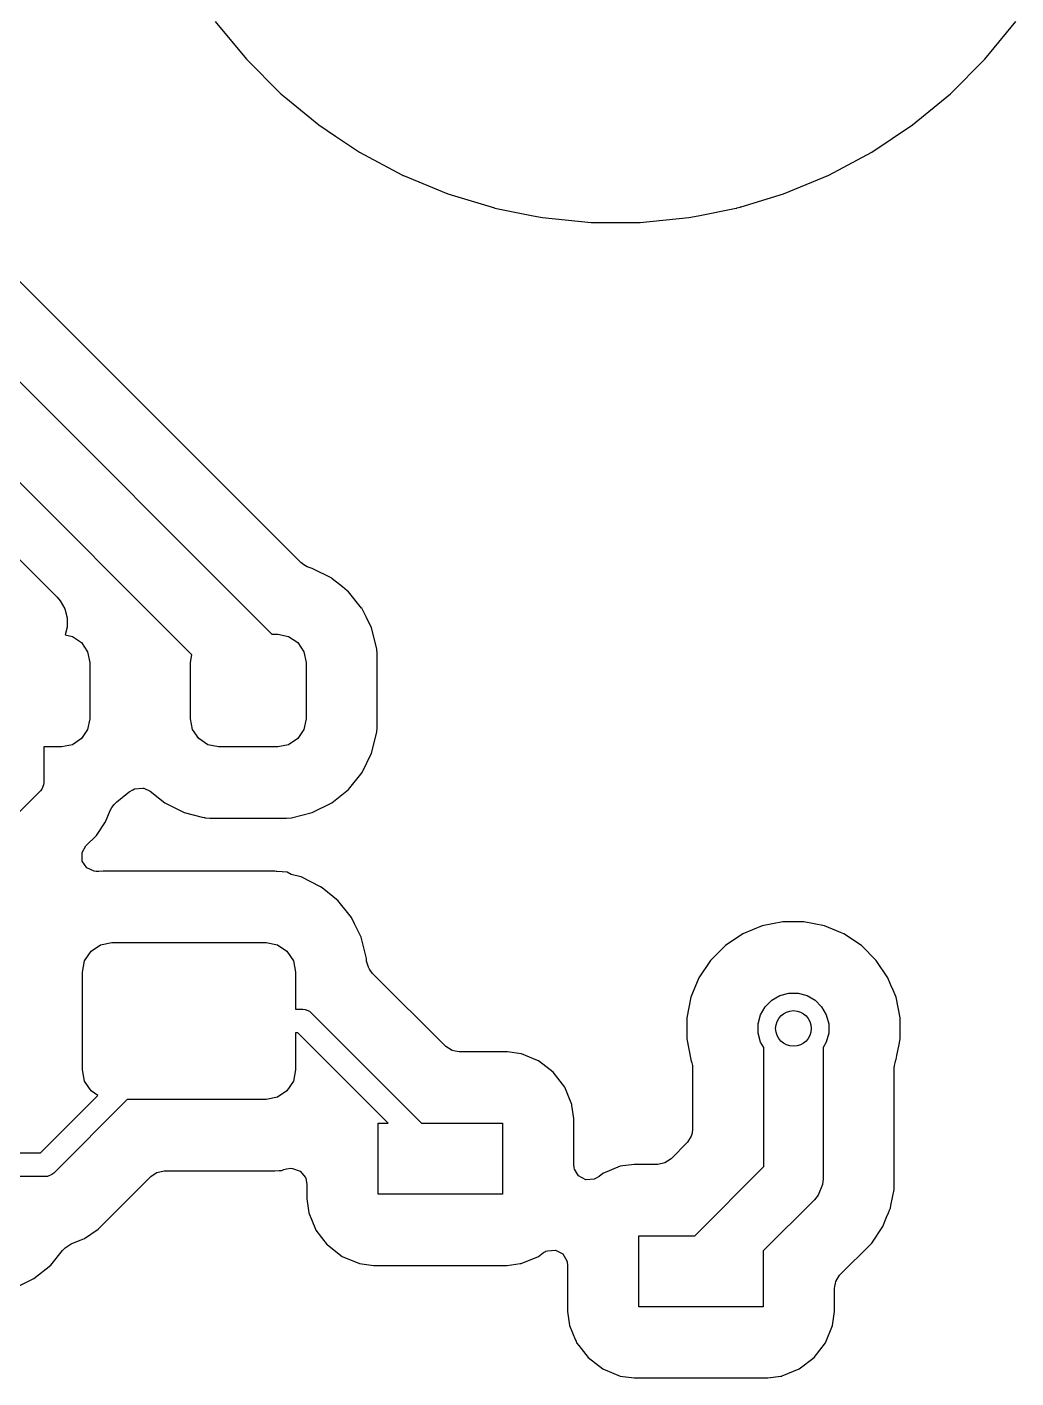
# Model space of a CAD drawing. Header units: inches. Extents: x 1.32 to 5.22, y -7.01 to -1.14.
# Drawn here: x 2.895 to 3.2235, y -5.3523 to -4.9036 of the extents above; entities that cross this region are included whole.
import ezdxf

# ---------------------------------------------------------------- set-up
doc = ezdxf.new("R2010")
doc.units = ezdxf.units.IN
doc.header["$MEASUREMENT"] = 0
doc.layers.add('B.Cu', color=153, linetype='CONTINUOUS', true_color=0x4d7fc4)

msp = doc.modelspace()

# ---------------------------------------------------------------- linework, layer by layer
at = {"layer": 'B.Cu', "linetype": 'CONTINUOUS'}
for p, q in [((2.95756, -4.90178), (2.96787, -4.91434)), ((3.21323, -4.91434), (3.22354, -4.90178)), ((2.96787, -4.91434), (2.97936, -4.92583)), ((3.20174, -4.92583), (3.21323, -4.91434)), ((2.97936, -4.92583), (2.97936, -4.92583)), ((2.97936, -4.92583), (2.97938, -4.92585)), ((2.97938, -4.92585), (2.98098, -4.92716)), ((3.18918, -4.93614), (3.20174, -4.92583)), ((2.98098, -4.92716), (2.99192, -4.93614)), ((2.99192, -4.93614), (2.99745, -4.93984)), ((3.17567, -4.94517), (3.18918, -4.93614)), ((2.99745, -4.93984), (3.00543, -4.94517)), ((3.00543, -4.94517), (3.00546, -4.94518)), ((3.00546, -4.94518), (3.00549, -4.9452)), ((3.00549, -4.9452), (3.01952, -4.9527)), ((3.16134, -4.95283), (3.17567, -4.94517)), ((2.98596, -5.08149), (2.85725, -4.95278)), ((3.01952, -4.9527), (3.01955, -4.95271)), ((3.01955, -4.95271), (3.01955, -4.95272)), ((3.01955, -4.95272), (3.01969, -4.95279)), ((3.01969, -4.95279), (3.01976, -4.95283)), ((3.01976, -4.95283), (3.01976, -4.95283)), ((3.01976, -4.95283), (3.01976, -4.95283)), ((3.01976, -4.95283), (3.01976, -4.95283)), ((3.01976, -4.95283), (3.01976, -4.95283)), ((3.01976, -4.95283), (3.0199, -4.9529)), ((3.0199, -4.9529), (3.02009, -4.95296)), ((3.02009, -4.95296), (3.03477, -4.95904)), ((3.14633, -4.95904), (3.16134, -4.95283)), ((3.03477, -4.95904), (3.05026, -4.96374)), ((3.13229, -4.9633), (3.14633, -4.95904)), ((3.05026, -4.96374), (3.05026, -4.96374)), ((3.05026, -4.96374), (3.05028, -4.96375)), ((3.05028, -4.96375), (3.05032, -4.96376)), ((3.05032, -4.96376), (3.05032, -4.96376)), ((3.05032, -4.96376), (3.05032, -4.96376)), ((3.05032, -4.96376), (3.05032, -4.96376)), ((3.05032, -4.96376), (3.05032, -4.96376)), ((3.05032, -4.96376), (3.05034, -4.96377)), ((3.05034, -4.96377), (3.05039, -4.96378)), ((3.05039, -4.96378), (3.06315, -4.96631)), ((3.06315, -4.96631), (3.06626, -4.96693)), ((3.11485, -4.96693), (3.11795, -4.96631)), ((3.11795, -4.96631), (3.13055, -4.96381)), ((3.13055, -4.96381), (3.13073, -4.96377)), ((3.13055, -4.96381), (3.13055, -4.96381)), ((3.13073, -4.96377), (3.13074, -4.96377)), ((3.13074, -4.96377), (3.13077, -4.96376)), ((3.13077, -4.96376), (3.13078, -4.96376)), ((3.13078, -4.96376), (3.13078, -4.96376)), ((3.13078, -4.96376), (3.13079, -4.96376)), ((3.13079, -4.96376), (3.13085, -4.96374)), ((3.13085, -4.96374), (3.13197, -4.96344)), ((3.13197, -4.96344), (3.13204, -4.96339)), ((3.13204, -4.96339), (3.13229, -4.9633)), ((3.06626, -4.96693), (3.08243, -4.96852)), ((3.08243, -4.96852), (3.08243, -4.96852)), ((3.08243, -4.96852), (3.09868, -4.96852)), ((3.09868, -4.96852), (3.11485, -4.96693)), ((3.09868, -4.96852), (3.09868, -4.96852)), ((2.843, -4.97196), (2.97635, -5.10531)), ((2.94981, -5.11218), (2.82975, -4.99213)), ((2.86268, -5.0507), (2.90501, -5.09303)), ((2.987, -5.08228), (2.98596, -5.08149)), ((2.98812, -5.08292), (2.987, -5.08228)), ((2.98935, -5.0834), (2.98812, -5.08292)), ((2.98979, -5.08351), (2.98935, -5.0834)), ((2.99624, -5.08671), (2.98979, -5.08351)), ((2.98979, -5.08351), (2.98979, -5.08351)), ((2.98979, -5.08351), (2.98979, -5.08351)), ((2.99633, -5.08678), (2.99624, -5.08671)), ((2.99643, -5.08687), (2.99633, -5.08678)), ((2.99633, -5.08678), (2.99633, -5.08678)), ((2.99981, -5.08959), (2.99643, -5.08687)), ((3.00141, -5.09087), (2.99981, -5.08959)), ((2.99981, -5.08959), (2.99981, -5.08959)), ((3.00181, -5.0912), (3.00141, -5.09087)), ((3.00614, -5.09659), (3.00181, -5.0912)), ((3.00181, -5.0912), (3.00181, -5.0912)), ((3.00181, -5.0912), (3.00181, -5.0912)), ((3.00181, -5.0912), (3.00181, -5.0912)), ((2.90501, -5.09303), (2.90602, -5.09419)), ((2.90602, -5.09419), (2.90757, -5.09686)), ((3.00623, -5.09668), (3.00614, -5.09659)), ((3.00635, -5.09684), (3.00623, -5.09668)), ((3.00623, -5.09668), (3.00623, -5.09668)), ((3.00644, -5.09706), (3.00635, -5.09684)), ((2.90757, -5.09686), (2.90836, -5.09984)), ((2.90836, -5.09984), (2.90836, -5.10292)), ((3.00777, -5.09974), (3.00644, -5.09706)), ((3.0095, -5.10322), (3.00777, -5.09974)), ((2.90836, -5.10292), (2.90766, -5.10555)), ((2.90766, -5.10555), (2.91007, -5.10603)), ((2.97635, -5.10531), (2.97835, -5.10531)), ((2.97835, -5.10531), (2.98192, -5.10603)), ((3.01123, -5.11019), (3.0095, -5.10322)), ((2.91007, -5.10603), (2.91311, -5.10805)), ((2.91311, -5.10805), (2.91513, -5.11109)), ((2.98192, -5.10603), (2.98496, -5.10805)), ((2.98496, -5.10805), (2.98699, -5.11109)), ((3.01134, -5.1118), (3.01123, -5.11019)), ((2.91513, -5.11109), (2.91585, -5.11467)), ((2.91585, -5.11467), (2.91585, -5.13337)), ((2.94931, -5.11467), (2.94981, -5.11218)), ((2.94931, -5.13337), (2.94931, -5.11467)), ((2.98699, -5.11109), (2.9877, -5.11467)), ((2.9877, -5.11467), (2.9877, -5.13337)), ((3.01134, -5.13623), (3.01134, -5.1118)), ((2.91513, -5.13694), (2.91311, -5.13998)), ((2.91585, -5.13337), (2.91513, -5.13694)), ((2.95002, -5.13694), (2.94931, -5.13337)), ((2.95205, -5.13998), (2.95002, -5.13694)), ((2.98699, -5.13694), (2.98496, -5.13998)), ((2.9877, -5.13337), (2.98699, -5.13694)), ((3.01123, -5.13785), (3.01134, -5.13623)), ((2.91311, -5.13998), (2.91007, -5.142)), ((2.95508, -5.142), (2.95205, -5.13998)), ((2.98496, -5.13998), (2.98192, -5.142)), ((3.0095, -5.14481), (3.01123, -5.13785)), ((2.9065, -5.14272), (2.90059, -5.14272)), ((2.90059, -5.14272), (2.90059, -5.15453)), ((2.91007, -5.142), (2.9065, -5.14272)), ((2.95866, -5.14272), (2.95508, -5.142)), ((2.97835, -5.14272), (2.95866, -5.14272)), ((2.98192, -5.142), (2.97835, -5.14272)), ((3.00631, -5.15124), (3.0095, -5.14481)), ((2.90059, -5.15453), (2.90051, -5.1553)), ((3.00181, -5.15683), (3.00631, -5.15124)), ((2.89944, -5.15731), (2.85465, -5.20209)), ((2.89993, -5.15671), (2.89944, -5.15731)), ((2.90051, -5.1553), (2.89993, -5.15671)), ((2.9248, -5.16098), (2.92897, -5.15763)), ((2.92897, -5.15763), (2.93017, -5.15692)), ((2.93017, -5.15692), (2.93074, -5.15669)), ((2.93074, -5.15669), (2.93347, -5.15639)), ((2.93347, -5.15639), (2.93377, -5.15645)), ((2.93377, -5.15645), (2.93596, -5.15745)), ((2.93596, -5.15745), (2.94079, -5.16133)), ((2.99622, -5.16133), (3.00181, -5.15683)), ((2.92109, -5.16759), (2.92263, -5.16387)), ((2.92263, -5.16387), (2.92324, -5.16281)), ((2.92324, -5.16281), (2.92395, -5.16186)), ((2.92395, -5.16186), (2.9248, -5.16098)), ((2.94079, -5.16133), (2.94722, -5.16452)), ((2.98979, -5.16452), (2.99622, -5.16133)), ((2.91808, -5.17211), (2.92109, -5.16759)), ((2.94722, -5.16452), (2.95316, -5.166)), ((2.95316, -5.166), (2.954, -5.1662)), ((2.954, -5.1662), (2.95411, -5.16624)), ((2.95411, -5.16624), (2.95419, -5.16625)), ((2.95419, -5.16625), (2.95421, -5.16626)), ((2.95421, -5.16626), (2.95435, -5.16626)), ((2.95435, -5.16626), (2.95579, -5.16636)), ((2.95579, -5.16636), (2.98121, -5.16636)), ((2.98121, -5.16636), (2.98283, -5.16625)), ((2.98283, -5.16625), (2.98979, -5.16452)), ((2.91457, -5.17562), (2.91808, -5.17211)), ((2.91332, -5.17775), (2.91457, -5.17562)), ((2.91328, -5.17787), (2.91332, -5.17775)), ((2.91332, -5.18062), (2.91328, -5.17787)), ((2.91484, -5.18292), (2.91332, -5.18062)), ((2.91735, -5.18403), (2.91484, -5.18292)), ((2.91793, -5.1841), (2.91735, -5.18403)), ((2.91889, -5.18413), (2.91793, -5.1841)), ((2.92032, -5.18404), (2.91889, -5.18413)), ((2.97732, -5.18404), (2.92032, -5.18404)), ((2.92032, -5.18404), (2.92032, -5.18404)), ((2.97773, -5.18406), (2.97732, -5.18404)), ((2.97732, -5.18404), (2.97732, -5.18404)), ((2.9781, -5.18409), (2.97773, -5.18406)), ((2.97773, -5.18406), (2.97773, -5.18406)), ((2.98145, -5.18432), (2.9781, -5.18409)), ((2.98279, -5.1851), (2.98145, -5.18432)), ((2.98602, -5.1859), (2.98279, -5.1851)), ((2.98603, -5.18591), (2.98602, -5.1859)), ((2.99255, -5.18914), (2.98603, -5.18591)), ((2.99257, -5.18915), (2.99255, -5.18914)), ((2.99266, -5.18922), (2.99257, -5.18915)), ((2.99276, -5.18931), (2.99266, -5.18922)), ((2.99266, -5.18922), (2.99266, -5.18922)), ((2.9936, -5.18999), (2.99276, -5.18931)), ((2.9978, -5.19336), (2.9936, -5.18999)), ((2.99823, -5.1937), (2.9978, -5.19336)), ((3.00006, -5.19598), (2.99823, -5.1937)), ((3.00013, -5.19607), (3.00006, -5.19598)), ((3.00279, -5.19938), (3.00013, -5.19607)), ((3.00013, -5.19607), (3.00013, -5.19607)), ((3.00384, -5.20149), (3.00279, -5.19938)), ((3.00279, -5.19938), (3.00279, -5.19938)), ((3.00603, -5.2059), (3.00384, -5.20149)), ((3.13926, -5.20213), (3.13281, -5.2048)), ((3.13927, -5.20213), (3.13926, -5.20213)), ((3.14611, -5.20077), (3.13927, -5.20213)), ((3.13927, -5.20213), (3.13927, -5.20213)), ((3.1531, -5.20077), (3.14611, -5.20077)), ((3.14611, -5.20077), (3.14611, -5.20077)), ((3.14611, -5.20077), (3.14611, -5.20077)), ((3.15995, -5.20213), (3.1531, -5.20077)), ((3.1531, -5.20077), (3.1531, -5.20077)), ((3.1531, -5.20077), (3.1531, -5.20077)), ((3.16521, -5.20431), (3.15995, -5.20213)), ((3.15995, -5.20213), (3.15995, -5.20213)), ((3.15995, -5.20213), (3.15995, -5.20213)), ((3.1664, -5.2048), (3.16521, -5.20431)), ((2.91627, -5.21056), (2.91946, -5.20843)), ((2.91946, -5.20843), (2.92323, -5.20768)), ((2.92323, -5.20768), (2.97441, -5.20768)), ((2.97441, -5.20768), (2.97818, -5.20843)), ((2.97818, -5.20843), (2.98137, -5.21056)), ((3.00778, -5.21297), (3.00603, -5.2059)), ((3.12701, -5.20868), (3.12207, -5.21362)), ((3.13281, -5.2048), (3.12701, -5.20868)), ((3.12701, -5.20868), (3.12701, -5.20868)), ((3.12701, -5.20868), (3.12701, -5.20868)), ((3.13281, -5.2048), (3.13281, -5.2048)), ((3.13281, -5.2048), (3.13281, -5.2048)), ((3.17221, -5.20868), (3.1664, -5.2048)), ((3.1664, -5.2048), (3.1664, -5.2048)), ((3.1664, -5.2048), (3.1664, -5.2048)), ((3.1664, -5.2048), (3.1664, -5.2048)), ((3.17714, -5.21362), (3.17221, -5.20868)), ((3.17221, -5.20868), (3.17221, -5.20868)), ((3.17221, -5.20868), (3.17221, -5.20868)), ((2.91414, -5.21375), (2.91627, -5.21056)), ((2.98137, -5.21056), (2.9835, -5.21375)), ((3.00784, -5.21384), (3.00778, -5.21297)), ((2.91339, -5.21752), (2.91414, -5.21375)), ((2.91339, -5.25), (2.91339, -5.21752)), ((2.9835, -5.21375), (2.98425, -5.21752)), ((2.98425, -5.21752), (2.98425, -5.22982)), ((3.00843, -5.21585), (3.00784, -5.21384)), ((3.0088, -5.21654), (3.00843, -5.21585)), ((3.00896, -5.21682), (3.0088, -5.21654)), ((3.00979, -5.21793), (3.00896, -5.21682)), ((3.03414, -5.24227), (3.00979, -5.21793)), ((3.12207, -5.21362), (3.11819, -5.21943)), ((3.12207, -5.21362), (3.12207, -5.21362)), ((3.12207, -5.21362), (3.12207, -5.21362)), ((3.18102, -5.21943), (3.17714, -5.21362)), ((3.17714, -5.21362), (3.17714, -5.21362)), ((3.17714, -5.21362), (3.17714, -5.21362)), ((3.11819, -5.21943), (3.11552, -5.22588)), ((3.11819, -5.21943), (3.11819, -5.21943)), ((3.11819, -5.21943), (3.11819, -5.21943)), ((3.18201, -5.22181), (3.18102, -5.21943)), ((3.18102, -5.21943), (3.18102, -5.21943)), ((3.18271, -5.22349), (3.18201, -5.22181)), ((3.11552, -5.22588), (3.11415, -5.23273)), ((3.11552, -5.22588), (3.11552, -5.22588)), ((3.11552, -5.22588), (3.11552, -5.22588)), ((3.14024, -5.22903), (3.14242, -5.22685)), ((3.14242, -5.22685), (3.14509, -5.22531)), ((3.14509, -5.22531), (3.14806, -5.22451)), ((3.14806, -5.22451), (3.15115, -5.22451)), ((3.15115, -5.22451), (3.15413, -5.22531)), ((3.15413, -5.22531), (3.1568, -5.22685)), ((3.1568, -5.22685), (3.15898, -5.22903)), ((3.1837, -5.22588), (3.18271, -5.22349)), ((3.18504, -5.23264), (3.1837, -5.22588)), ((3.1837, -5.22588), (3.1837, -5.22588)), ((2.98425, -5.22982), (2.98662, -5.22982)), ((2.98662, -5.22982), (2.98739, -5.2299)), ((2.98739, -5.2299), (2.98881, -5.23049)), ((2.98881, -5.23049), (2.9894, -5.23098)), ((2.9894, -5.23098), (3.02606, -5.26764)), ((3.13869, -5.2317), (3.14024, -5.22903)), ((3.15898, -5.22903), (3.16052, -5.2317)), ((3.11415, -5.23273), (3.11415, -5.23273)), ((3.11415, -5.23273), (3.11415, -5.23971)), ((3.1379, -5.23468), (3.13869, -5.2317)), ((3.1379, -5.23776), (3.1379, -5.23468)), ((3.16052, -5.2317), (3.16132, -5.23468)), ((3.16132, -5.23468), (3.16132, -5.23776)), ((3.18506, -5.23272), (3.18504, -5.23264)), ((3.18506, -5.23273), (3.18506, -5.23272)), ((3.18506, -5.23971), (3.18506, -5.23273)), ((3.18506, -5.23273), (3.18506, -5.23273)), ((2.98499, -5.2377), (2.98425, -5.2377)), ((2.98425, -5.2377), (2.98425, -5.25)), ((3.01493, -5.26764), (2.98499, -5.2377)), ((3.11415, -5.23971), (3.11415, -5.23971)), ((3.11415, -5.23971), (3.11415, -5.23971)), ((3.11415, -5.23971), (3.11552, -5.24656)), ((3.13869, -5.24074), (3.1379, -5.23776)), ((3.16132, -5.23776), (3.16052, -5.24074)), ((3.1847, -5.24153), (3.18506, -5.23971)), ((3.03621, -5.24351), (3.03414, -5.24227)), ((3.03721, -5.2438), (3.03621, -5.24351)), ((3.03858, -5.244), (3.03721, -5.2438)), ((3.05453, -5.244), (3.03858, -5.244)), ((3.0546, -5.24401), (3.05453, -5.244)), ((3.05453, -5.244), (3.05453, -5.244)), ((3.05453, -5.244), (3.05453, -5.244)), ((3.05453, -5.244), (3.05453, -5.244)), ((3.05915, -5.2446), (3.0546, -5.24401)), ((3.05919, -5.24462), (3.05915, -5.2446)), ((3.05931, -5.24467), (3.05919, -5.24462)), ((3.06457, -5.24685), (3.05931, -5.24467)), ((3.13976, -5.24259), (3.13869, -5.24074)), ((3.13976, -5.28209), (3.13976, -5.24259)), ((3.16052, -5.24074), (3.15945, -5.24259)), ((3.15945, -5.24259), (3.15945, -5.28617)), ((3.18396, -5.24525), (3.1847, -5.24153)), ((3.0649, -5.24699), (3.06457, -5.24685)), ((3.06457, -5.24685), (3.06457, -5.24685)), ((3.06457, -5.24685), (3.06457, -5.24685)), ((3.06984, -5.25078), (3.0649, -5.24699)), ((3.11552, -5.24656), (3.11552, -5.24656)), ((3.11552, -5.24656), (3.11552, -5.24656)), ((3.11552, -5.24656), (3.11555, -5.24663)), ((3.11555, -5.24663), (3.11557, -5.24668)), ((3.11557, -5.24668), (3.11584, -5.2476)), ((3.11584, -5.2476), (3.11603, -5.24852)), ((3.11603, -5.24852), (3.11612, -5.24948)), ((3.18309, -5.24948), (3.18318, -5.24852)), ((3.18318, -5.24852), (3.18337, -5.2476)), ((3.18337, -5.2476), (3.18365, -5.24668)), ((3.18365, -5.24668), (3.1837, -5.24656)), ((3.1837, -5.24656), (3.18396, -5.24525)), ((2.91414, -5.25377), (2.91339, -5.25)), ((2.91627, -5.25696), (2.91414, -5.25377)), ((2.9835, -5.25377), (2.98137, -5.25696)), ((2.98425, -5.25), (2.9835, -5.25377)), ((3.07363, -5.25571), (3.06984, -5.25078)), ((3.11612, -5.24948), (3.11612, -5.26957)), ((3.18309, -5.28946), (3.18309, -5.24948)), ((2.91854, -5.25847), (2.91627, -5.25696)), ((2.98137, -5.25696), (2.97818, -5.25909)), ((3.07477, -5.25848), (3.07363, -5.25571)), ((2.89945, -5.27756), (2.91854, -5.25847)), ((2.9283, -5.25984), (2.90387, -5.28428)), ((2.97441, -5.25984), (2.9283, -5.25984)), ((2.97818, -5.25909), (2.97441, -5.25984)), ((3.07602, -5.26149), (3.07477, -5.25848)), ((3.07604, -5.26162), (3.07602, -5.26149)), ((3.07605, -5.26178), (3.07604, -5.26162)), ((3.07662, -5.26609), (3.07605, -5.26178)), ((3.07662, -5.28131), (3.07662, -5.26609)), ((3.01164, -5.29126), (3.01164, -5.26764)), ((3.01164, -5.26764), (3.01493, -5.26764)), ((3.02606, -5.26764), (3.05298, -5.26764)), ((3.05298, -5.26764), (3.05298, -5.29126)), ((3.11592, -5.27095), (3.11563, -5.27194)), ((3.11612, -5.26957), (3.11592, -5.27095)), ((3.1144, -5.27402), (3.10895, -5.27947)), ((3.11563, -5.27194), (3.1144, -5.27402)), ((2.88878, -5.27756), (2.89945, -5.27756)), ((3.10783, -5.2803), (3.10693, -5.2808)), ((3.10895, -5.27947), (3.10783, -5.2803)), ((2.90327, -5.28477), (2.90185, -5.28536)), ((2.90387, -5.28428), (2.90327, -5.28477)), ((2.93617, -5.28541), (2.93728, -5.28458)), ((2.93728, -5.28458), (2.93819, -5.28408)), ((2.93819, -5.28408), (2.94053, -5.28348)), ((2.94053, -5.28348), (2.97732, -5.28348)), ((2.97732, -5.28348), (2.97879, -5.28338)), ((2.97732, -5.28348), (2.97732, -5.28348)), ((2.97879, -5.28338), (2.97912, -5.28337)), ((2.97912, -5.28337), (2.97969, -5.28337)), ((2.97969, -5.28337), (2.98027, -5.28305)), ((2.98027, -5.28305), (2.98126, -5.2828)), ((2.98126, -5.2828), (2.98264, -5.28266)), ((2.98264, -5.28266), (2.98318, -5.28268)), ((2.98318, -5.28268), (2.98579, -5.28357)), ((2.98579, -5.28357), (2.9875, -5.28572)), ((3.07678, -5.28255), (3.07662, -5.28131)), ((3.07688, -5.28293), (3.07678, -5.28255)), ((3.07819, -5.28518), (3.07688, -5.28293)), ((3.08062, -5.28647), (3.07819, -5.28518)), ((3.08633, -5.28439), (3.08503, -5.28539)), ((3.09208, -5.28201), (3.08633, -5.28439)), ((3.08633, -5.28439), (3.08633, -5.28439)), ((3.0967, -5.2814), (3.09208, -5.28201)), ((3.09208, -5.28201), (3.09208, -5.28201)), ((3.09208, -5.28201), (3.09208, -5.28201)), ((3.09208, -5.28201), (3.09208, -5.28201)), ((3.10459, -5.2814), (3.0967, -5.2814)), ((3.10693, -5.2808), (3.10459, -5.2814)), ((3.11681, -5.30504), (3.13976, -5.28209)), ((2.90108, -5.28543), (2.88878, -5.28543)), ((2.90185, -5.28536), (2.90108, -5.28543)), ((2.91866, -5.30292), (2.93617, -5.28541)), ((2.9875, -5.28572), (2.98764, -5.28605)), ((2.98764, -5.28605), (2.988, -5.28789)), ((2.988, -5.28789), (2.988, -5.29281)), ((3.08336, -5.28624), (3.08062, -5.28647)), ((3.08382, -5.28607), (3.08336, -5.28624)), ((3.08503, -5.28539), (3.08382, -5.28607)), ((3.15926, -5.28809), (3.15779, -5.29163)), ((3.15945, -5.28617), (3.15926, -5.28809)), ((3.18198, -5.29506), (3.18303, -5.28976)), ((3.18303, -5.28976), (3.18306, -5.28966)), ((3.18306, -5.28966), (3.18309, -5.28946)), ((2.988, -5.29281), (2.9886, -5.29743)), ((3.05298, -5.29126), (3.01164, -5.29126)), ((3.15657, -5.29313), (3.13959, -5.3101)), ((3.15779, -5.29163), (3.15657, -5.29313)), ((2.9886, -5.29743), (2.9886, -5.29743)), ((2.9886, -5.29743), (2.9886, -5.29743)), ((2.9886, -5.29743), (2.9886, -5.29743)), ((2.9886, -5.29743), (2.99088, -5.30292)), ((3.18056, -5.29895), (3.18118, -5.29743)), ((3.18118, -5.29743), (3.18154, -5.29657)), ((3.18154, -5.29657), (3.1818, -5.29593)), ((3.1818, -5.29593), (3.18198, -5.29506)), ((2.91415, -5.30594), (2.91866, -5.30292)), ((2.99088, -5.30292), (2.99099, -5.30318)), ((2.99099, -5.30318), (2.99472, -5.30805)), ((3.17562, -5.30751), (3.17928, -5.30203)), ((3.17928, -5.30203), (3.18056, -5.29895)), ((2.90969, -5.30778), (2.9099, -5.30769)), ((2.9099, -5.30769), (2.91295, -5.30643)), ((2.91295, -5.30643), (2.91415, -5.30594)), ((2.91415, -5.30594), (2.91415, -5.30594)), ((2.91415, -5.30594), (2.91415, -5.30594)), ((3.09825, -5.32866), (3.09825, -5.30504)), ((3.09825, -5.30504), (3.11681, -5.30504)), ((3.16495, -5.31817), (3.17562, -5.30751)), ((2.9029, -5.31481), (2.9068, -5.30995)), ((2.9068, -5.30995), (2.90768, -5.3091)), ((2.90768, -5.3091), (2.90863, -5.30839)), ((2.90863, -5.30839), (2.90969, -5.30778)), ((2.99472, -5.30805), (2.99478, -5.30812)), ((2.99478, -5.30812), (2.99972, -5.31191)), ((2.99972, -5.31191), (3.00547, -5.31429)), ((3.05915, -5.31429), (3.0649, -5.31191)), ((3.0649, -5.31191), (3.0666, -5.31061)), ((3.0666, -5.31061), (3.06706, -5.31039)), ((3.06706, -5.31039), (3.06717, -5.31037)), ((3.06717, -5.31037), (3.06741, -5.31023)), ((3.06741, -5.31023), (3.06787, -5.31006)), ((3.06787, -5.31006), (3.07061, -5.30983)), ((3.07061, -5.30983), (3.07304, -5.31112)), ((3.07304, -5.31112), (3.07435, -5.31337)), ((3.13959, -5.3101), (3.13959, -5.32866)), ((2.8973, -5.3193), (2.9029, -5.31481)), ((3.00547, -5.31429), (3.01009, -5.3149)), ((3.01009, -5.3149), (3.05453, -5.3149)), ((3.05453, -5.3149), (3.05883, -5.31433)), ((3.05453, -5.3149), (3.05453, -5.3149)), ((3.05453, -5.3149), (3.05453, -5.3149)), ((3.05883, -5.31433), (3.05885, -5.31433)), ((3.05885, -5.31433), (3.05915, -5.31429)), ((3.05885, -5.31433), (3.05885, -5.31433)), ((3.05915, -5.31429), (3.05915, -5.31429)), ((3.05915, -5.31429), (3.05915, -5.31429)), ((3.07435, -5.31337), (3.07445, -5.31375)), ((3.07445, -5.31375), (3.07461, -5.31499)), ((3.07461, -5.31499), (3.07461, -5.33021)), ((2.89087, -5.32249), (2.8973, -5.3193)), ((3.16343, -5.32124), (3.16354, -5.32087)), ((3.16354, -5.32087), (3.16372, -5.32025)), ((3.16372, -5.32025), (3.16495, -5.31817)), ((3.16323, -5.32262), (3.16343, -5.32124)), ((3.16323, -5.33021), (3.16323, -5.32262)), ((3.13959, -5.32866), (3.09825, -5.32866)), ((3.07461, -5.33021), (3.07522, -5.33483)), ((3.16262, -5.33483), (3.16323, -5.33021)), ((3.07522, -5.33483), (3.07522, -5.33483)), ((3.07522, -5.33483), (3.07522, -5.33483)), ((3.07522, -5.33483), (3.07522, -5.33483)), ((3.07522, -5.33483), (3.07522, -5.33483)), ((3.07522, -5.33483), (3.07522, -5.33483)), ((3.07522, -5.33483), (3.07725, -5.33974)), ((3.16024, -5.34058), (3.16262, -5.33483)), ((3.07725, -5.33974), (3.07739, -5.34007)), ((3.07739, -5.34007), (3.0776, -5.34058)), ((3.0776, -5.34058), (3.07832, -5.34153)), ((3.07832, -5.34153), (3.08138, -5.3455)), ((3.15645, -5.34552), (3.16024, -5.34058)), ((3.08138, -5.3455), (3.08139, -5.34552)), ((3.08139, -5.34552), (3.08633, -5.34931)), ((3.15151, -5.34931), (3.15645, -5.34552)), ((3.08633, -5.34931), (3.09208, -5.35169)), ((3.09208, -5.35169), (3.0967, -5.3523)), ((3.0967, -5.3523), (3.14114, -5.3523)), ((3.14114, -5.3523), (3.14545, -5.35174)), ((3.14114, -5.3523), (3.14114, -5.3523)), ((3.14114, -5.3523), (3.14114, -5.3523)), ((3.14545, -5.35174), (3.1456, -5.35173)), ((3.1456, -5.35173), (3.14577, -5.3517)), ((3.14577, -5.3517), (3.14592, -5.35163)), ((3.14592, -5.35163), (3.15151, -5.34931))]:
    msp.add_line(p, q, dxfattribs=at)
at = {"layer": 'B.Cu'}
msp.add_circle((3.14961, -5.23622), 0.00591, dxfattribs=at)

doc.saveas('drawing.dxf')
